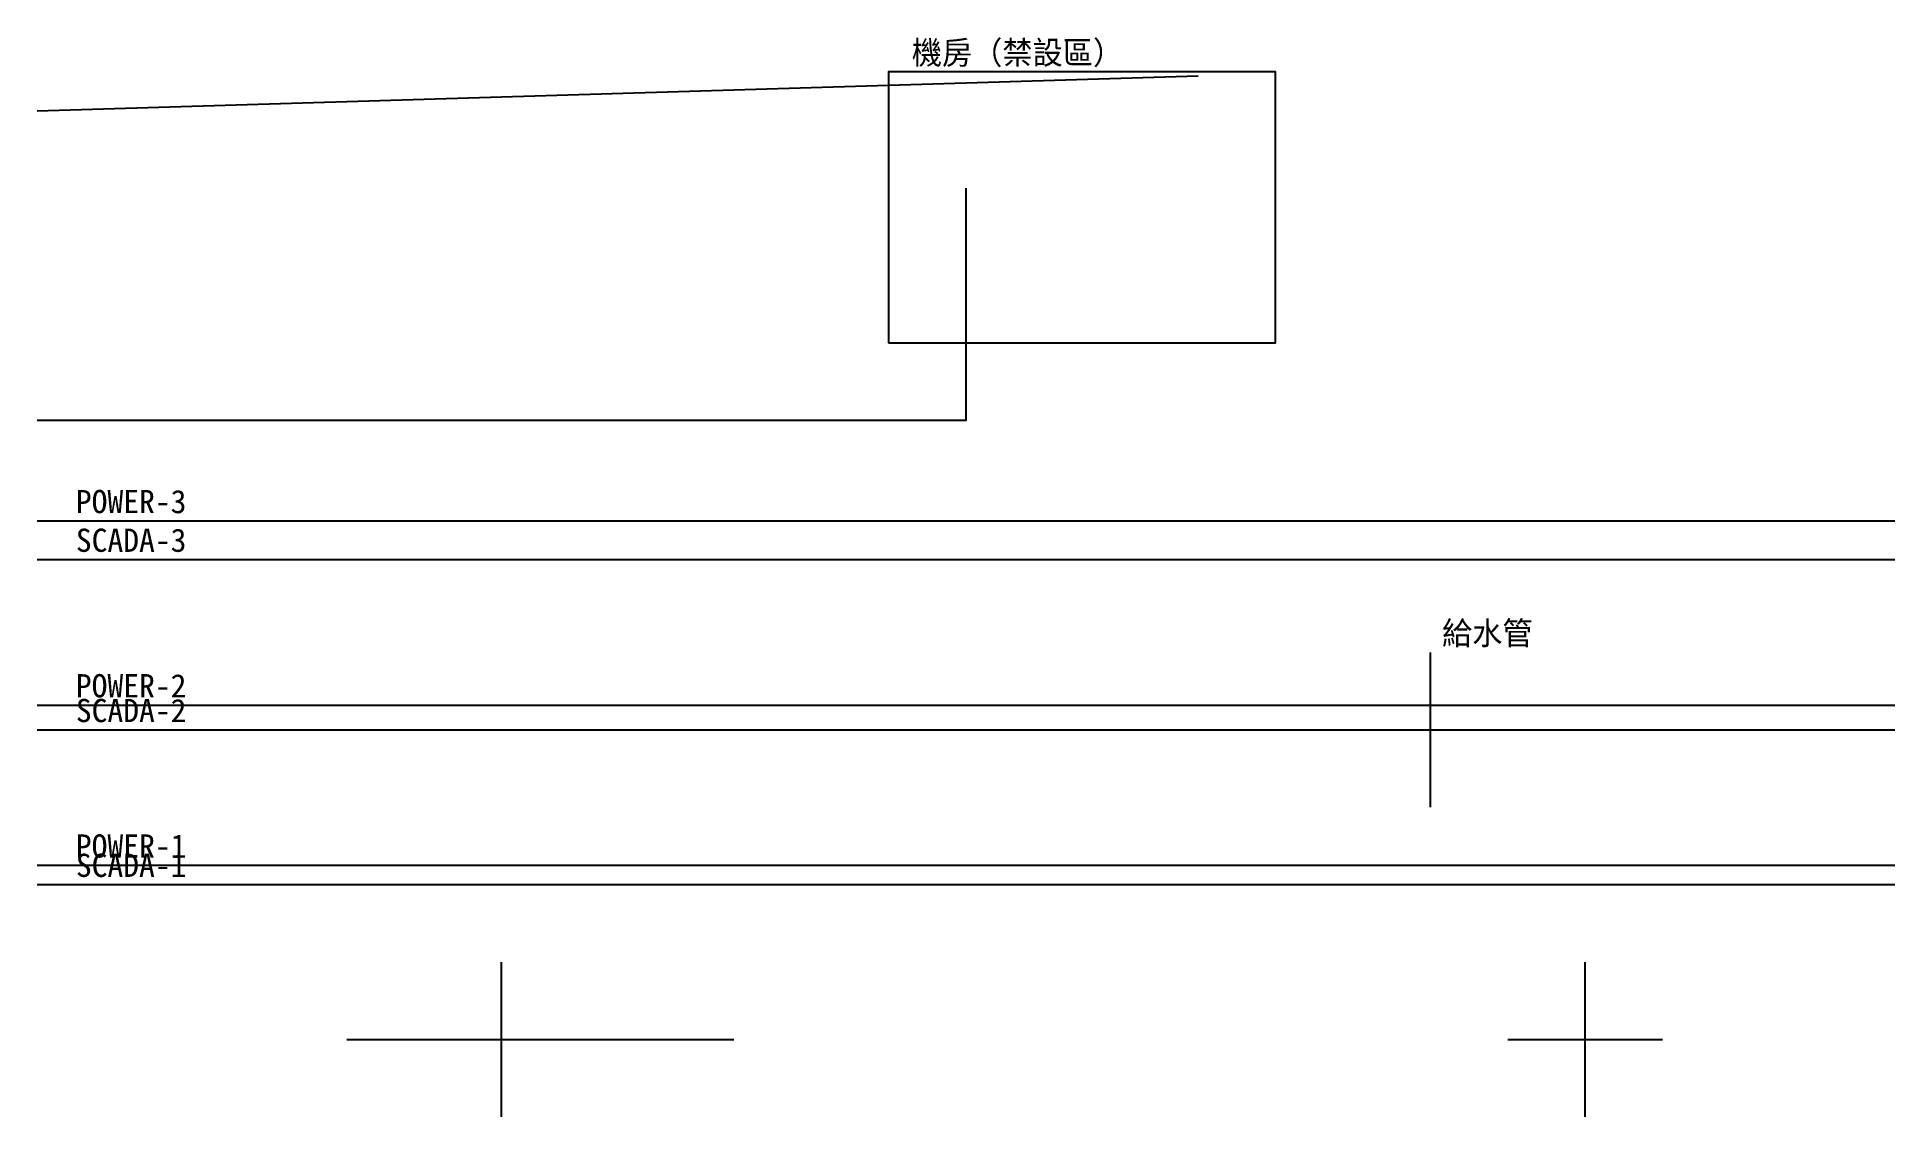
# Model space of a CAD drawing. Header units: millimetres. Extents: x 0 to 24000, y -3000 to 10950.
import ezdxf

# ---------------------------------------------------------------- set-up
doc = ezdxf.new("R2010")
doc.units = ezdxf.units.MM
for name, color, linetype in [('NOTE', 8, 'Continuous'), ('POWER-CABLE', 1, 'Continuous'), ('SCADA-CABLE', 5, 'Continuous'), ('WATER-PIPE', 4, 'Continuous'), ('ZONE-NOGO', 6, 'Continuous')]:
    doc.layers.add(name, color=color, linetype=linetype)

msp = doc.modelspace()

# ---------------------------------------------------------------- linework, layer by layer
at = {"layer": 'POWER-CABLE'}
for p, q in [((0, 4700), (24000, 4700)), ((0, 2320), (24000, 2320)), ((0, 250), (24000, 250)), ((4000, -2000), (9000, -2000)), ((19000, -2000, 1100), (21000, -2000, 1100))]:
    msp.add_line(p, q, dxfattribs=at)
at = {"layer": 'SCADA-CABLE'}
for p, q in [((0, 10000), (15000, 10450)), ((0, 4200), (24000, 4200)), ((0, 2000), (24000, 2000)), ((0, 0), (24000, 0)), ((6000, -3000), (6000, -1000)), ((20000, -3000, 1000), (20000, -1000, 1000))]:
    msp.add_line(p, q, dxfattribs=at)
msp.add_lwpolyline([(0, 6000), (12000, 6000), (12000, 9000)], dxfattribs=at)
at = {"layer": 'WATER-PIPE'}
msp.add_line((18000, 1000), (18000, 3000), dxfattribs=at)
at = {"layer": 'ZONE-NOGO'}
msp.add_lwpolyline([(11000, 7000), (16000, 7000), (16000, 10500), (11000, 10500)], close=True, dxfattribs=at)

# ---------------------------------------------------------------- texts
at = {"layer": 'NOTE'}
for s, p in [('機房（禁設區）', (11300, 10600)), ('POWER-3', (500, 4800)), ('SCADA-3', (500, 4300)), ('給水管', (18150, 3100)), ('POWER-2', (500, 2420)), ('SCADA-2', (500, 2100)), ('POWER-1', (500, 350)), ('SCADA-1', (500, 100))]:
    msp.add_text(s, height=300, dxfattribs=at).set_placement(p)

doc.saveas('drawing.dxf')
